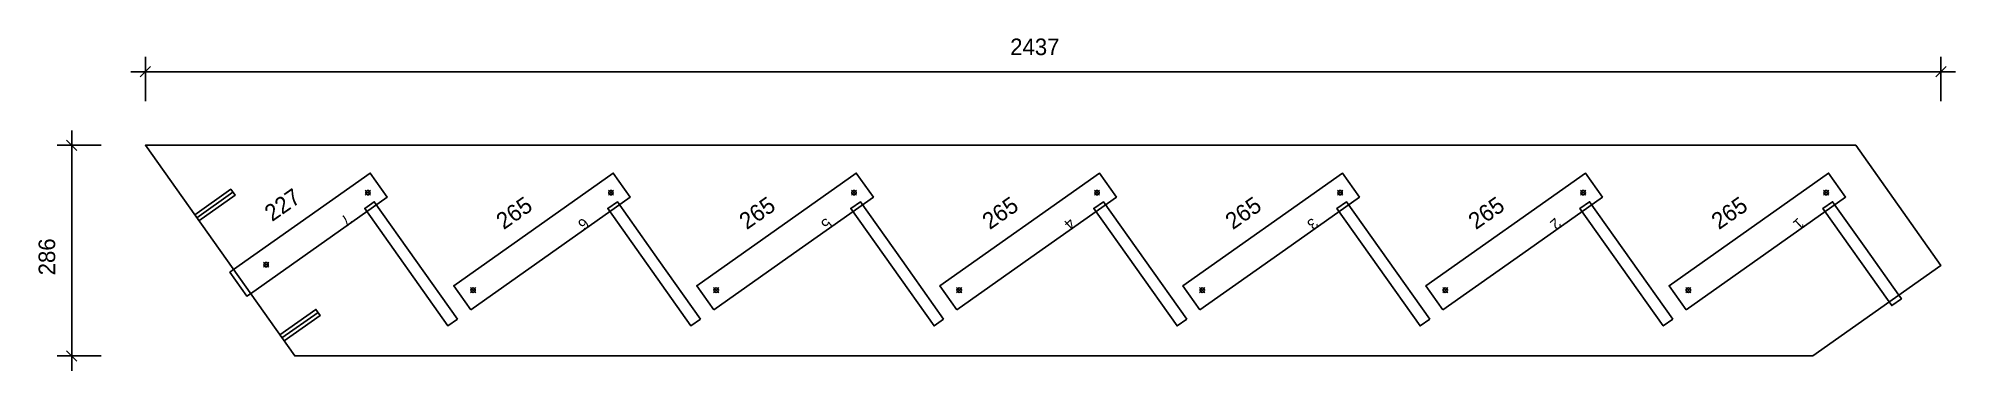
# Model space of a CAD drawing. Header units: millimetres. Extents: x -145 to 2457, y -20 to 432.
import ezdxf
from ezdxf.enums import TextEntityAlignment as Align

# ---------------------------------------------------------------- set-up
doc = ezdxf.new("R2010")
doc.units = ezdxf.units.MM
for name, color, linetype in [('CONTOUR', 7, 'CONTINUOUS'), ('CUT_RISER', 7, 'CONTINUOUS'), ('CUT_STEP', 7, 'CONTINUOUS'), ('CUT_STEPTEXT', 7, 'CONTINUOUS'), ('DIMLINES', 7, 'CONTINUOUS'), ('DIMLINESTEXT', 7, 'CONTINUOUS'), ('DRILLINGSOTHER', 7, 'CONTINUOUS'), ('DRILLINGSSIDE', 7, 'CONTINUOUS')]:
    doc.layers.add(name, color=color, linetype=linetype)

msp = doc.modelspace()

# ---------------------------------------------------------------- linework, layer by layer
at = {"layer": 'CONTOUR', "color": 0, "linetype": '0'}
msp.add_lwpolyline([(2263.429, 0), (202.702, 0), (0, 286.346), (2321.749, 286.346), (2437.315, 123.092), (2263.429, 0)], dxfattribs=at)
at = {"layer": 'CUT_RISER', "color": 1, "linetype": '1'}
for points in [[(423.722, 50), (367.209, 129.834), (310.695, 209.668), (297.636, 200.424), (410.663, 40.756), (423.722, 50)], [(753.651, 50), (697.137, 129.834), (640.623, 209.668), (627.564, 200.424), (740.592, 40.756), (753.651, 50)], [(1083.579, 50), (1027.065, 129.834), (970.551, 209.668), (957.492, 200.424), (1070.52, 40.756), (1083.579, 50)], [(1413.507, 50), (1356.994, 129.834), (1300.48, 209.668), (1287.421, 200.424), (1400.448, 40.756), (1413.507, 50)], [(1743.436, 50), (1686.922, 129.834), (1630.408, 209.668), (1617.349, 200.424), (1730.377, 40.756), (1743.436, 50)], [(2073.364, 50), (2016.85, 129.834), (1960.336, 209.668), (1947.277, 200.424), (2060.305, 40.756), (2073.364, 50)], [(2380.181, 82.648), (2335.223, 146.158), (2290.265, 209.668), (2277.205, 200.424), (2367.122, 73.403), (2370.589, 68.506), (2383.648, 77.751), (2380.181, 82.648)]]:
    msp.add_lwpolyline(points, dxfattribs=at)
at = {"layer": 'CUT_STEP', "color": 1, "linetype": '1'}
for points in [[(142.767, 84.667), (235.521, 150.327), (328.275, 215.987), (305.164, 248.635), (119.656, 117.315), (114.758, 113.848), (137.869, 81.201), (142.767, 84.667)], [(441.679, 62.711), (549.941, 139.349), (658.203, 215.987), (635.092, 248.635), (418.568, 95.359), (441.679, 62.711)], [(771.607, 62.711), (879.869, 139.349), (988.132, 215.987), (965.021, 248.635), (748.496, 95.359), (771.607, 62.711)], [(1101.535, 62.711), (1209.798, 139.349), (1318.06, 215.987), (1294.949, 248.635), (1078.424, 95.359), (1101.535, 62.711)], [(1431.464, 62.711), (1539.726, 139.349), (1647.988, 215.987), (1624.877, 248.635), (1408.353, 95.359), (1431.464, 62.711)], [(1761.392, 62.711), (1869.654, 139.349), (1977.917, 215.987), (1954.806, 248.635), (1738.281, 95.359), (1761.392, 62.711)], [(2091.32, 62.711), (2199.583, 139.349), (2307.845, 215.987), (2284.734, 248.635), (2068.209, 95.359), (2091.32, 62.711)]]:
    msp.add_lwpolyline(points, dxfattribs=at)
at = {"layer": 'DIMLINES', "color": 0}
for p, q in [((7.071, 393.417), (-7.071, 379.275)), ((0, 406.346), (0, 346.346)), ((2444.386, 393.417), (2430.244, 379.275)), ((2437.315, 406.346), (2437.315, 346.346)), ((-20, 386.346), (2457.315, 386.346)), ((-120, 286.346), (-60, 286.346)), ((-107.071, 293.417), (-92.929, 279.275)), ((-100, -20), (-100, 306.346)), ((-120, 0), (-60, 0)), ((-107.071, 7.071), (-92.929, -7.071))]:
    msp.add_line(p, q, dxfattribs=at)
at = {"layer": 'DRILLINGSOTHER', "color": 3}
for p, q in [((305.564, 225.447), (298.493, 218.375)), ((298.494, 225.447), (305.563, 218.375)), ((635.492, 225.447), (628.421, 218.375)), ((628.422, 225.447), (635.491, 218.375)), ((965.42, 225.447), (958.349, 218.375)), ((958.35, 225.447), (965.419, 218.375)), ((1295.349, 225.447), (1288.278, 218.375)), ((1288.279, 225.447), (1295.348, 218.375)), ((1625.277, 225.447), (1618.206, 218.375)), ((1618.207, 225.447), (1625.276, 218.375)), ((1955.205, 225.447), (1948.134, 218.375)), ((1948.135, 225.447), (1955.204, 218.375)), ((2285.133, 225.447), (2278.062, 218.375)), ((2278.063, 225.447), (2285.132, 218.375)), ((167.394, 127.638), (160.323, 120.567)), ((160.324, 127.638), (167.393, 120.567)), ((448.35, 92.971), (441.279, 85.899)), ((441.28, 92.971), (448.349, 85.899)), ((778.278, 92.971), (771.207, 85.899)), ((771.208, 92.971), (778.277, 85.899)), ((1108.207, 92.971), (1101.136, 85.899)), ((1101.137, 92.971), (1108.206, 85.899)), ((1438.135, 92.971), (1431.064, 85.899)), ((1431.065, 92.971), (1438.134, 85.899)), ((1768.063, 92.971), (1760.992, 85.899)), ((1760.993, 92.971), (1768.062, 85.899)), ((2097.992, 92.971), (2090.921, 85.899)), ((2090.922, 92.971), (2097.991, 85.899))]:
    msp.add_line(p, q, dxfattribs=at)
for centre in [(302.028, 221.911), (631.956, 221.911), (961.885, 221.911), (1291.813, 221.911), (1621.741, 221.911), (1951.67, 221.911), (2281.598, 221.911), (163.859, 124.102), (444.815, 89.435), (774.743, 89.435), (1104.671, 89.435), (1434.6, 89.435), (1764.528, 89.435), (2094.456, 89.435)]:
    msp.add_circle(centre, 3, dxfattribs=at)
at = {"layer": 'DRILLINGSSIDE', "color": 3}
for p, q in [((69.813, 187.725), (118.785, 222.391)), ((185.368, 24.486), (234.34, 59.152))]:
    msp.add_line(p, q, dxfattribs=at)
at = {"layer": 'DRILLINGSSIDE', "color": 3, "linetype": '3'}
for points in [[(66.924, 191.806), (115.896, 226.472), (121.674, 218.31), (72.702, 183.644)], [(182.48, 28.567), (231.451, 63.233), (237.229, 55.071), (188.257, 20.405)]]:
    msp.add_lwpolyline(points, dxfattribs=at)

# ---------------------------------------------------------------- texts
at = {"layer": 'CUT_STEPTEXT'}
for s, rotation, p in [('7', 225, (281.898, 183.157)), ('6', 223, (604.072, 177.668)), ('5', 223, (934.001, 177.668)), ('4', 223, (1263.929, 177.668)), ('3', 223, (1593.857, 177.668)), ('2', 223, (1923.785, 177.668)), ('1', 223, (2253.714, 177.668))]:
    msp.add_text(s, height=15, rotation=rotation, dxfattribs=at).set_placement(p, align=Align.TOP_LEFT)
at = {"layer": 'DIMLINESTEXT'}
msp.add_text('2437', height=22.5, dxfattribs=at).set_placement((1173.896, 431.346), align=Align.TOP_LEFT)
for s, rotation, p in [('227', 35, (159.009, 200.307)), ('265', 35, (473.429, 189.329)), ('265', 35, (803.358, 189.329)), ('265', 35, (1133.286, 189.329)), ('265', 35, (1463.214, 189.329)), ('265', 35, (1793.143, 189.329)), ('265', 35, (2123.071, 189.329)), ('286', 90, (-145, 109.602))]:
    msp.add_text(s, height=22.5, rotation=rotation, dxfattribs=at).set_placement(p, align=Align.TOP_LEFT)

doc.saveas('drawing.dxf')
